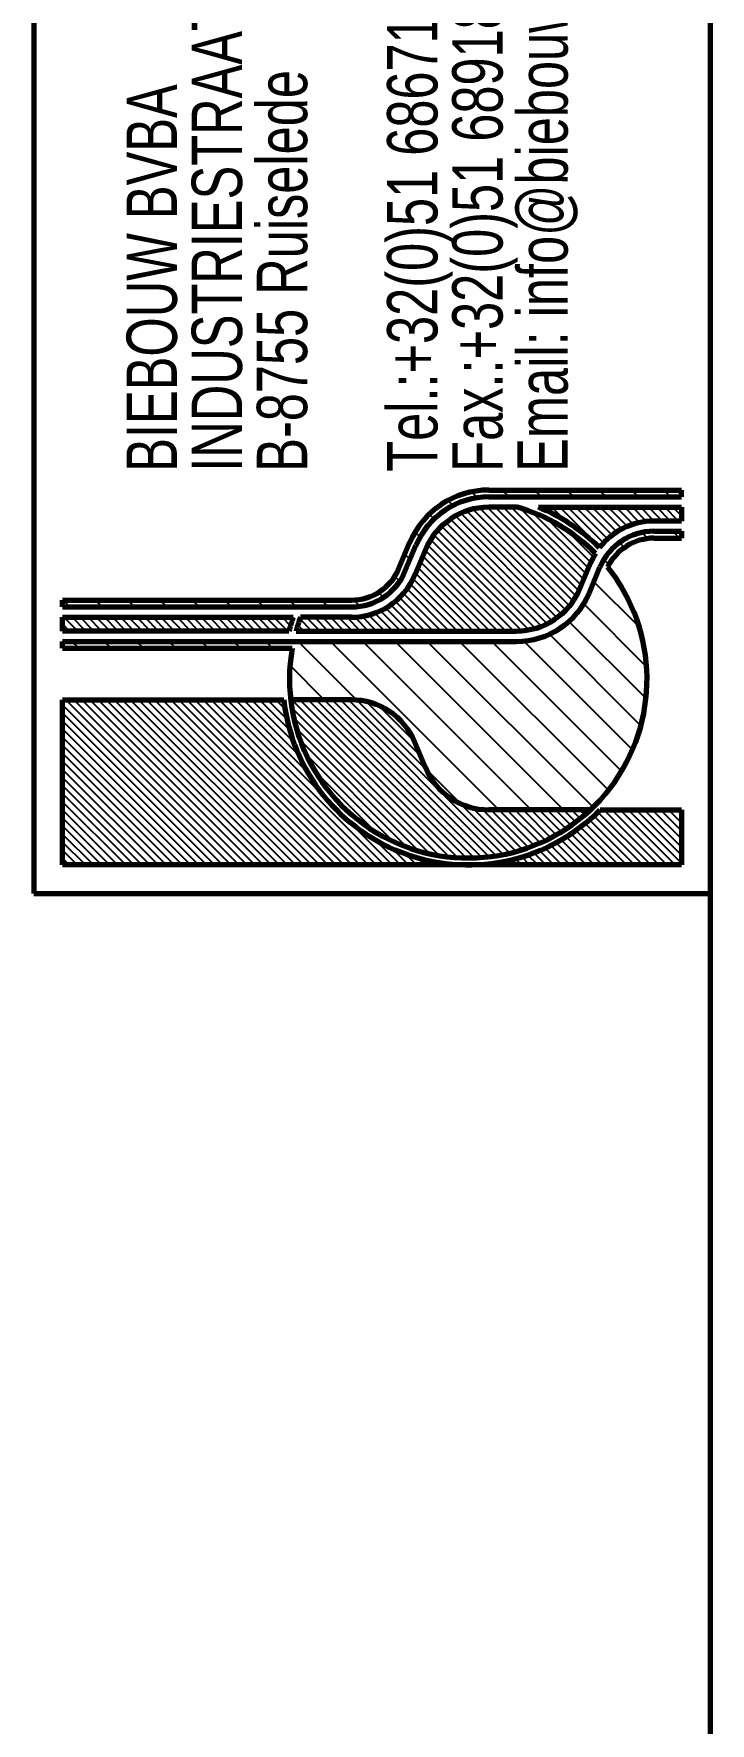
# Model space of a CAD drawing. Extents: x 5 to 409, y 5 to 583.
# Drawn here: x 362 to 409, y 122.4 to 239.7 of the extents above; entities that cross this region are included whole.
import ezdxf

# ---------------------------------------------------------------- set-up
doc = ezdxf.new("R2010")
doc.units = 0
for name, color, linetype, lineweight in [('HATCH', 3, 'Continuous', 25), ('OUTLINE', 7, 'Continuous', 70), ('TEXT', 2, 'Continuous', 25)]:
    doc.layers.add(name, color=color, linetype=linetype, lineweight=lineweight)
doc.styles.add('SLDTEXTSTYLE0', font='TXT', dxfattribs={"width": 0.75})
pattern_1 = [(135, (417.0000000000001, -3), (-0.2806330037834111, -0.280633003783411), [])]
pattern_2 = [(135.0000000000001, (417.0000000000001, -3), (-1.122532015133642, -1.122532015133646), [])]

# ---------------------------------------------------------------- blocks, each defined once
blk = doc.blocks.new('SW_NOTE_0')
at = {"layer": 'TEXT', "color": 0, "char_height": 3.5, "attachment_point": 1, "style": 'SLDTEXTSTYLE0'}
for s, insert in [('BIEBOUW BVBA', (0, 4.497652582159624)), ('INDUSTRIESTRAAT 17', (0, -0.02804194829763434)), ('B-8755 Ruiselede', (0, -4.553736478754892)), ('Tel.:+32(0)51 686714', (0, -13.60512553966941)), ('Fax.:+32(0)51 689182', (0, -18.13082007012667)), ('Email: info@biebouw.com', (0, -22.65651460058393))]:
    blk.add_mtext(s, dxfattribs=dict(at, insert=insert))

msp = doc.modelspace()

# ---------------------------------------------------------------- hatches: boundary and pattern name
at = {"layer": 'HATCH'}
h = msp.add_hatch(dxfattribs=at)
h.set_pattern_fill('LINE', color=256, scale=0.5000000000000008, angle=135.0000000000001, style=0)
h.set_pattern_definition(pattern_2)
edge = h.paths.add_edge_path(flags=0)
edge.add_line((406.9999999999997, 208.0388888888883), (393.6222222222221, 208.0388888888883))
edge.add_arc((393.6222222222224, 202.0666666666662), 5.972222222222335, 90, 157.3801350519616)
edge.add_line((388.1094017094016, 204.3636752136745), (387.3743589743588, 202.5995726495723))
edge.add_arc((384.0666666666667, 203.9777777777772), 3.583333333332913, 270, 337.38013505196005, ccw=False)
edge.add_line((384.0666666666667, 200.3944444444444), (363.9999999999996, 200.3944444444444))
edge.add_line((363.9999999999997, 200.3944444444444), (363.9999999999997, 199.9166666666661))
edge.add_line((363.9999999999997, 199.9166666666661), (384.0666666666668, 199.9166666666661))
edge.add_arc((384.0666666666667, 203.9777777777772), 4.061111111111019, 270, 337.3801350519552)
edge.add_line((387.8153846153845, 202.4158119658109), (388.5504273504272, 204.1799145299136))
edge.add_arc((393.6222222222224, 202.0666666666662), 5.494444444444536, 89.9999999999992, 157.380135051961, ccw=False)
edge.add_line((393.6222222222224, 207.5611111111104), (406.9999999999999, 207.5611111111104))
edge.add_line((406.9999999999997, 207.5611111111104), (406.9999999999997, 208.0388888888882))
h = msp.add_hatch(dxfattribs=at)
h.set_pattern_fill('ANSI31', color=256, scale=0.125, angle=90, style=0)
h.set_pattern_definition(pattern_1)
edge = h.paths.add_edge_path(flags=0)
edge.add_line((384.0666666666667, 199.2000000000003), (380.5346362342449, 199.2000000000003))
edge.add_arc((392.1888888888881, 194.9000000000001), 12.42222222222142, 159.7477532578104, 164.3815017243516)
edge.add_line((380.2253485978089, 198.2444444444441), (395.5333333333331, 198.2444444444441))
edge.add_arc((395.5333333333334, 203.0222222222219), 4.777777777777787, 269.9999999999947, 337.3801350519586)
edge.add_line((399.9435897435898, 201.184615384615), (400.6786324786326, 202.948717948718))
edge.add_arc((405.0888888888891, 201.1111111111113), 4.777777777778035, 148.2075319509687, 157.3801350519586, ccw=False)
edge.add_arc((392.1888888888881, 194.9000000000001), 12.42222222222245, 44.63857984553039, 74.05763139437076)
edge.add_line((395.6009046936366, 206.8444444444444), (393.6222222222223, 206.8444444444444))
edge.add_arc((393.6222222222224, 202.0666666666662), 4.777777777778299, 90, 157.3801350519548)
edge.add_line((389.2119658119656, 203.9042735042735), (388.4769230769232, 202.1401709401709))
edge.add_arc((384.0666666666667, 203.9777777777772), 4.777777777777462, 270, 337.38013505196443, ccw=False)
h = msp.add_hatch(dxfattribs=at)
h.set_pattern_fill('ANSI31', color=256, scale=0.125, angle=90, style=0)
h.set_pattern_definition(pattern_1)
edge = h.paths.add_edge_path(flags=0)
edge.add_arc((392.1888888888881, 194.9000000000001), 12.90000000000028, 45.03754741607531, 67.80839343372281, ccw=False)
edge.add_arc((405.0888888888891, 201.1111111111113), 4.777777777777471, 89.9999999999992, 142.3787448133313, ccw=False)
edge.add_line((405.0888888888891, 205.8888888888882), (406.9999999999998, 205.8888888888882))
edge.add_line((406.9999999999997, 205.8888888888882), (406.9999999999997, 206.8444444444443))
edge.add_line((406.9999999999997, 206.8444444444444), (397.0612853129887, 206.8444444444444))
h = msp.add_hatch(dxfattribs=at)
h.set_pattern_fill('LINE', color=256, scale=0.5000000000000008, angle=135.0000000000001, style=0)
h.set_pattern_definition(pattern_2)
edge = h.paths.add_edge_path(flags=0)
edge.add_line((363.9999999999997, 197.0499999999997), (379.9541389961336, 197.0499999999997))
edge.add_arc((392.1888888888881, 194.9000000000001), 12.42222222222082, 170.0332336997554, 186.6258095648237)
edge.add_line((379.8496360551945, 193.4666666666665), (384.0666666666667, 193.4666666666665))
edge.add_arc((384.0666666666667, 188.6888888888884), 4.777777777777992, 22.619864948040174, 90, ccw=False)
edge.add_line((388.4769230769233, 190.5264957264953), (389.2119658119656, 188.7623931623932))
edge.add_arc((393.6222222222224, 190.6000000000001), 4.77777777777777, 202.6198649480405, 270)
edge.add_line((393.6222222222224, 185.8222222222225), (400.6686032446652, 185.8222222222225))
edge.add_arc((392.1888888888881, 194.9000000000001), 12.42222222222082, 313.0490798002419, 398.804006026696)
edge.add_arc((405.0888888888891, 201.1111111111113), 3.583333333333258, 89.9999999999992, 153.9546694393013, ccw=False)
edge.add_line((405.0888888888891, 204.6944444444446), (406.9999999999998, 204.6944444444446))
edge.add_line((406.9999999999997, 204.6944444444446), (406.9999999999997, 205.1722222222219))
edge.add_line((406.9999999999997, 205.172222222222), (405.0888888888889, 205.172222222222))
edge.add_arc((405.0888888888891, 201.1111111111113), 4.061111111110831, 90, 157.3801350519682)
edge.add_line((401.3401709401709, 202.6730769230767), (400.6051282051281, 200.908974358974))
edge.add_arc((395.5333333333334, 203.0222222222219), 5.494444444444417, 269.99999999999454, 337.3801350519557, ccw=False)
edge.add_line((395.533333333333, 197.5277777777776), (363.9999999999995, 197.5277777777776))
edge.add_line((363.9999999999997, 197.5277777777776), (363.9999999999997, 197.0499999999998))
h = msp.add_hatch(dxfattribs=at)
h.set_pattern_fill('ANSI31', color=256, scale=0.125, angle=90, style=0)
h.set_pattern_definition(pattern_1)
edge = h.paths.add_edge_path(flags=0)
edge.add_arc((392.1888888888881, 194.9000000000001), 12.89999999999925, 160.5287793655065, 164.9738862408802, ccw=False)
edge.add_line((380.0266522524802, 199.2000000000003), (363.9999999999996, 199.2000000000003))
edge.add_line((363.9999999999997, 199.2000000000003), (363.9999999999997, 198.2444444444442))
edge.add_line((363.9999999999997, 198.2444444444441), (379.7299687367237, 198.2444444444441))
h = msp.add_hatch(dxfattribs=at)
h.set_pattern_fill('ANSI31', color=256, scale=0.125, angle=90, style=0)
h.set_pattern_definition(pattern_1)
edge = h.paths.add_edge_path(flags=0)
edge.add_arc((392.1888888888881, 194.9000000000001), 12.89999999999979, 186.3793702084427, 270, ccw=False)
edge.add_line((379.3687658178898, 193.4666666666665), (363.9999999999997, 193.4666666666665))
edge.add_line((363.9999999999997, 193.4666666666665), (363.9999999999997, 181.9999999999997))
edge.add_line((363.9999999999997, 181.9999999999998), (392.188888888888, 181.9999999999998))
h = msp.add_hatch(dxfattribs=at)
h.set_pattern_fill('ANSI31', color=256, scale=0.125, angle=90, style=0)
h.set_pattern_definition(pattern_1)
edge = h.paths.add_edge_path(flags=0)
edge.add_line((384.0666666666667, 193.4666666666665), (379.8496360551945, 193.4666666666665))
edge.add_arc((392.1888888888881, 194.9000000000001), 12.42222222222082, 186.6258095648238, 313.0490798002419)
edge.add_line((400.6686032446652, 185.8222222222225), (393.6222222222224, 185.8222222222225))
edge.add_arc((393.6222222222224, 190.6000000000001), 4.77777777777777, 202.6198649480397, 270, ccw=False)
edge.add_line((389.2119658119656, 188.7623931623932), (388.4769230769232, 190.5264957264954))
edge.add_arc((384.0666666666667, 188.6888888888884), 4.777777777777992, 22.619864948041, 90.00000000000081)
h = msp.add_hatch(dxfattribs=at)
h.set_pattern_fill('ANSI31', color=256, scale=0.125, angle=90, style=0)
h.set_pattern_definition(pattern_1)
edge = h.paths.add_edge_path(flags=0)
edge.add_arc((392.1888888888881, 194.9000000000001), 12.89999999999979, 270, 315.27508684506944, ccw=False)
edge.add_line((392.1888888888881, 181.9999999999998), (406.9999999999998, 181.9999999999998))
edge.add_line((406.9999999999997, 181.9999999999998), (406.9999999999997, 185.8222222222226))
edge.add_line((406.9999999999997, 185.8222222222225), (401.3542558001083, 185.8222222222225))

# ---------------------------------------------------------------- linework, layer by layer
at = {"layer": 'OUTLINE'}
for p, q in [((361.9999999999999, 583), (361.9999999999999, 180)), ((409.0000000000001, 583), (409.0000000000001, 5)), ((393.6222222222224, 208.0388888888883), (406.9999999999997, 208.0388888888883)), ((406.9999999999997, 207.5611111111104), (406.9999999999997, 208.0388888888883)), ((393.6222222222224, 207.5611111111104), (406.9999999999997, 207.5611111111104)), ((395.6009046936366, 206.8444444444444), (393.6222222222224, 206.8444444444444)), ((397.0612853129888, 206.8444444444444), (407.0000000000022, 206.8444444444444)), ((407.0000000000022, 206.8444444444444), (407.0000000000019, 205.888888888891)), ((407.0000000000019, 205.888888888891), (405.0888888888911, 205.888888888891)), ((387.3743589743586, 202.5995726495721), (388.1094017094016, 204.3636752136745)), ((405.0888888888911, 205.1722222222243), (407.0000000000019, 205.1722222222243)), ((405.0888888888911, 204.6944444444466), (407.0000000000019, 204.6944444444466)), ((407.0000000000019, 205.1722222222243), (407.0000000000019, 204.6944444444466)), ((387.8153846153845, 202.4158119658109), (388.5504273504272, 204.1799145299137)), ((389.2119658119656, 203.9042735042735), (388.4769230769233, 202.1401709401707)), ((399.9435897435909, 201.1846153846177), (400.6786324786336, 202.9487179487203)), ((400.6051282051295, 200.9089743589757), (401.3401709401725, 202.6730769230785)), ((363.9999999999997, 199.9166666666661), (363.9999999999997, 200.3944444444444)), ((363.9999999999997, 200.3944444444444), (384.0666666666667, 200.3944444444444)), ((363.9999999999997, 199.9166666666661), (384.0666666666667, 199.9166666666661)), ((363.9999999999997, 198.2444444444441), (363.9999999999997, 199.2000000000003)), ((363.9999999999997, 199.2000000000003), (380.0266522524802, 199.2000000000003)), ((384.0666666666667, 199.2000000000003), (380.5346362342449, 199.2000000000003)), ((379.7299687367237, 198.2444444444441), (363.9999999999997, 198.2444444444441)), ((364.0000000000024, 197.0499999999997), (364.0000000000024, 197.5277777777769)), ((364.0000000000024, 197.5277777777769), (395.533333333333, 197.5277777777776)), ((380.2253485978089, 198.2444444444441), (395.533333333333, 198.2444444444441)), ((364.0000000000024, 197.0499999999997), (379.9541389961336, 197.0499999999997)), ((363.9999999999978, 182.0000000000014), (363.9999999999997, 193.4666666666665)), ((363.9999999999997, 193.4666666666665), (379.3687658178898, 193.4666666666665)), ((384.066666666669, 193.4666666666667), (379.8496360551968, 193.4666666666667)), ((389.2119658119656, 188.7623931623932), (388.4769230769233, 190.5264957264953)), ((400.6686032446652, 185.8222222222225), (393.6222222222224, 185.8222222222225)), ((401.3542558001083, 185.8222222222225), (406.9999999999997, 185.8222222222225)), ((406.9999999999997, 185.8222222222225), (406.9999999999981, 182.0000000000014)), ((406.9999999999981, 182.0000000000014), (363.9999999999978, 182.0000000000014)), ((361.9999999999999, 180), (409.0000000000001, 180))]:
    msp.add_line(p, q, dxfattribs=at)
for centre, radius, start, end in [((393.6222222222224, 202.0666666666662), 5.972222222222405, 90, 157.3801350519626), ((393.6222222222224, 202.0666666666662), 5.4944444444446, 90, 157.3801350519636), ((393.6222222222224, 202.0666666666662), 4.777777777778425, 90, 157.3801350519562), ((392.1888888888881, 194.9000000000001), 12.42222222222249, 44.63857984553, 74.05763139437036), ((392.1888888888881, 194.9000000000001), 12.90000000000048, 45.0375474160777, 67.80839343372332), ((405.0888888888904, 201.1111111111134), 4.777777777777651, 89.99999999999183, 142.3787448133617), ((405.0888888888904, 201.1111111111134), 4.061111111110837, 89.99999999999038, 157.3801350519682), ((405.0888888888904, 201.1111111111134), 3.583333333333552, 89.99999999998909, 153.9546694393423), ((405.0888888888904, 201.1111111111134), 4.777777777778155, 148.2075319509996, 157.3801350519604), ((392.1888888888881, 194.9000000000001), 12.4222222222215, 170.0332336997564, 38.80400602669467), ((384.0666666666667, 203.9777777777772), 3.583333333332998, 270, 337.3801350519578), ((384.0666666666667, 203.9777777777772), 4.061111111111046, 270, 337.3801350519553), ((384.0666666666667, 203.9777777777772), 4.777777777777819, 270, 337.3801350519644), ((395.5333333333334, 203.0222222222219), 4.77777777777797, 269.9999999999945, 337.3801350519948), ((395.5333333333334, 203.0222222222219), 5.494444444445012, 269.9999999999953, 337.3801350519809), ((392.1888888888881, 194.9000000000001), 12.8999999999993, 160.5287793655075, 164.9738862408819), ((392.1888888888881, 194.9000000000001), 12.42222222222159, 159.7477532578106, 164.381501724353), ((392.1888888888881, 194.9000000000001), 12.90000000000003, 186.3793702084441, 315.2750868450694), ((384.0666666666667, 188.6888888888884), 4.777777777778084, 22.61986494804315, 89.99999999997273), ((393.6222222222224, 190.6000000000001), 4.777777777777994, 202.6198649480397, 270)]:
    msp.add_arc(centre, radius, start, end, dxfattribs=at)

# ---------------------------------------------------------------- block references
at = {"layer": 'TEXT', "rotation": 90}
msp.add_blockref('SW_NOTE_0', (372.9435279909657, 209.3116075914336), dxfattribs=at)

doc.saveas('drawing.dxf')
